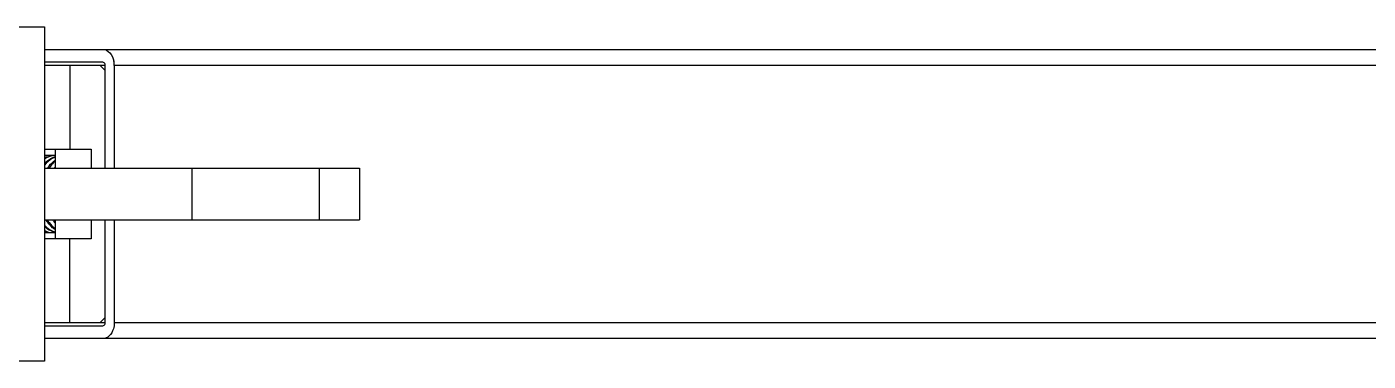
# Model space of a CAD drawing. Extents: x 1680110 to 2699828, y 269661 to 891349.
# Drawn here: x 2390979 to 2391930, y 705914 to 706151 of the extents above; entities that cross this region are included whole.
import ezdxf

# ---------------------------------------------------------------- set-up
doc = ezdxf.new("R2010")
doc.units = 0
doc.header["$LTSCALE"] = 1000
doc.header["$MEASUREMENT"] = 0
doc.layers.add('02___PRT_ALL_AXES', color=7, linetype='Continuous')

msp = doc.modelspace()

# ---------------------------------------------------------------- linework, layer by layer
at = {"color": 0, "linetype": 'Continuous'}
for p, q in [((2390588.6, 706150.59), (2390991.44, 706150.59)), ((2390991.44, 706150.59), (2390991.44, 705913.67)), ((2390991.44, 706134.64), (2392875.82, 706134.64)), ((2391032.85, 706125.53), (2390991.44, 706125.53)), ((2391034.46, 706123.25), (2390991.44, 706123.25)), ((2391009.28, 706123.25), (2391009.28, 706064.02)), ((2391034.46, 706050.35), (2391034.46, 706123.25)), ((2392970.48, 706123.25), (2391040.9, 706123.25)), ((2391040.9, 706123.25), (2391040.9, 706050.35)), ((2390991.44, 706064.02), (2391024.47, 706064.02)), ((2390999.02, 706059.44), (2390998.96, 706059.44)), ((2390991.44, 706050.35), (2391214.87, 706050.35)), ((2391095.94, 706050.35), (2391095.94, 706013.91)), ((2391186.14, 706050.35), (2391186.14, 706013.91)), ((2391214.87, 706050.35), (2391214.87, 706013.91)), ((2390991.44, 706013.91), (2391214.87, 706013.91)), ((2391034.46, 705941.01), (2391034.46, 706013.91)), ((2391040.9, 706013.91), (2391040.9, 705941.01)), ((2391024.47, 706000.24), (2390991.44, 706000.24)), ((2391009.28, 705941.01), (2391009.28, 706000.24)), ((2390991.44, 705941.01), (2391034.46, 705941.01)), ((2390991.44, 705938.73), (2391032.85, 705938.73)), ((2391040.9, 705941.01), (2392970.48, 705941.01)), ((2392875.82, 705929.62), (2390991.44, 705929.62)), ((2390991.44, 705913.67), (2390588.6, 705913.67))]:
    msp.add_line(p, q, dxfattribs=at)
for centre, radius, start, end in [((2391025.02, 706123.26), 15.88, 359.96992, 10.66703), ((2390994.15, 706044.38), 15.09, 97.51965, 100.37746), ((2390995.15, 706044.22), 15.25, 99.40591, 104.06018), ((2390990.24, 706044.53), 14.94, 82.48366, 85.36125), ((2390994.12, 706044.61), 14.86, 90.01722, 97.52612), ((2390995.1, 706044.5), 14.97, 93.7181, 99.40473), ((2390995.08, 706044.7), 14.76, 90.00334, 93.70999), ((2390999.1, 706043.88), 15.6, 104.23295, 107.49981), ((2390995.08, 706044.61), 14.86, 82.28824, 89.98233), ((2390999, 706044.27), 15.2, 97.34199, 104.23783), ((2390998.95, 706044.62), 14.85, 90.01617, 97.33229), ((2391016.81, 706035.42), 26.82, 144.584, 145.97632), ((2391020.83, 706035.32), 27.01, 145.35955, 145.97405), ((2391020.45, 706035.58), 26.54, 144.01858, 145.36166), ((2391019.07, 706026.86), 25.36, 210.93377, 212.85456), ((2391017.63, 706025.92), 23.64, 212.81809, 217.93954), ((2391020.26, 706027), 25.62, 210.85569, 211.76399), ((2391019.65, 706026.62), 24.9, 211.75834, 213.84943), ((2390996.81, 706018.57), 13.81, 247.0287, 253.56143), ((2390992.68, 706017.49), 12.69, 264.40102, 265.6635), ((2390991.7, 706017.34), 12.55, 268.81339, 269.99973), ((2390992.67, 706017.39), 12.6, 265.66079, 269.9953), ((2390992.66, 706017.49), 12.7, 270.02615, 278.82954), ((2390996.66, 706018.11), 13.33, 253.59738, 254.62178), ((2390996.6, 706017.86), 13.07, 254.60831, 261.18445), ((2390996.54, 706017.49), 12.7, 261.19109, 269.97407), ((2390997.5, 706017.39), 12.6, 265.66046, 269.9953), ((2390997.5, 706017.45), 12.66, 270.01391, 276.92999), ((2391001.5, 706018.11), 13.33, 253.59535, 254.66681), ((2391001.44, 706017.91), 13.12, 254.65977, 259.31565)]:
    msp.add_arc(centre, radius, start, end, dxfattribs=at)
for points, knots in [([(2391032.85, 706134.64), (2391034.66, 706134.64), (2391038.67, 706132.4), (2391040.21, 706128.41), (2391040.63, 706126.2)], [0, 0, 0, 0, 0.4468, 1, 1, 1, 1]), ([(2391034.46, 706123.25), (2391034.46, 706123.54), (2391034.36, 706124.49), (2391033.53, 706125.53), (2391032.85, 706125.53)], [0, 0, 0, 0, 0.29846, 1, 1, 1, 1]), ([(2390991.39, 706053.69), (2390991.95, 706054.28), (2390994.16, 706056.37), (2390996.87, 706057.97), (2390999, 706058.68)], [0, 0, 0, 0, 0.263007, 1, 1, 1, 1]), ([(2390998.96, 706059.44), (2390997.65, 706059.35), (2390994.99, 706058.82), (2390992.56, 706057.63), (2390991.41, 706056.9)], [0, 0, 0, 0, 0.49066, 1, 1, 1, 1]), ([(2390999, 706058.32), (2390998.29, 706058.04), (2390995.44, 706056.65), (2390992.98, 706054.49), (2390991.42, 706052.65)], [0, 0, 0, 0, 0.238978, 1, 1, 1, 1]), ([(2390991.43, 706057.49), (2390991.67, 706057.62), (2390992.63, 706058.11), (2390993.64, 706058.52), (2390994.41, 706058.76)], [0, 0, 0, 0, 0.253666, 1, 1, 1, 1]), ([(2390993.61, 706050.43), (2390993.99, 706051), (2390995.54, 706053.11), (2390997.43, 706054.99), (2390998.99, 706056.14)], [0, 0, 0, 0, 0.260528, 1, 1, 1, 1]), ([(2390999.02, 706055.4), (2390998.64, 706055.09), (2390997.14, 706053.75), (2390995.83, 706052.21), (2390994.95, 706050.97)], [0, 0, 0, 0, 0.242618, 1, 1, 1, 1]), ([(2390999, 706006.94), (2390998.37, 706007.33), (2390995.79, 706009.2), (2390993.73, 706011.74), (2390992.48, 706013.83)], [0, 0, 0, 0, 0.235297, 1, 1, 1, 1]), ([(2390993.45, 706013.83), (2390993.83, 706013.2), (2390995.36, 706010.87), (2390997.32, 706008.81), (2390998.98, 706007.6)], [0, 0, 0, 0, 0.26441, 1, 1, 1, 1]), ([(2390991.39, 706010.08), (2390992.46, 706008.92), (2390994.79, 706006.9), (2390997.61, 706005.61), (2390999.02, 706005.23)], [0, 0, 0, 0, 0.519467, 1, 1, 1, 1]), ([(2390991.42, 706006.3), (2390991.83, 706006.09), (2390993.45, 706005.35), (2390995.23, 706004.93), (2390996.55, 706004.83)], [0, 0, 0, 0, 0.256497, 1, 1, 1, 1]), ([(2390997.73, 706005.32), (2390997.17, 706005.49), (2390994.86, 706006.34), (2390992.79, 706007.78), (2390991.44, 706009.06)], [0, 0, 0, 0, 0.239996, 1, 1, 1, 1]), ([(2391032.85, 705938.73), (2391033.53, 705938.73), (2391034.36, 705939.77), (2391034.46, 705940.72), (2391034.46, 705941.01)], [0, 0, 0, 0, 0.70154, 1, 1, 1, 1]), ([(2391040.25, 705936.54), (2391039.69, 705934.67), (2391038.01, 705931.34), (2391034.45, 705929.62), (2391032.85, 705929.62)], [0, 0, 0, 0, 0.547859, 1, 1, 1, 1])]:
    msp.add_open_spline(points, degree=3, knots=knots, dxfattribs=at)
msp.add_open_spline([(2391040.9, 705941.01), (2391040.9, 705939.5), (2391040.69, 705937.98), (2391040.25, 705936.54)], degree=3, dxfattribs=at)
at = {"layer": '02___PRT_ALL_AXES', "color": 0, "linetype": 'Continuous'}
for p, q in [((2391034.46, 706119.65), (2391030.82, 706123.25)), ((2390999.02, 706064.02), (2390999.02, 706050.35)), ((2391024.47, 706064.02), (2391024.47, 706050.35)), ((2390999.02, 706013.91), (2390999.02, 706000.24)), ((2391024.47, 706013.91), (2391024.47, 706000.24)), ((2391030.82, 705941.01), (2391034.46, 705944.61))]:
    msp.add_line(p, q, dxfattribs=at)

doc.saveas('drawing.dxf')
